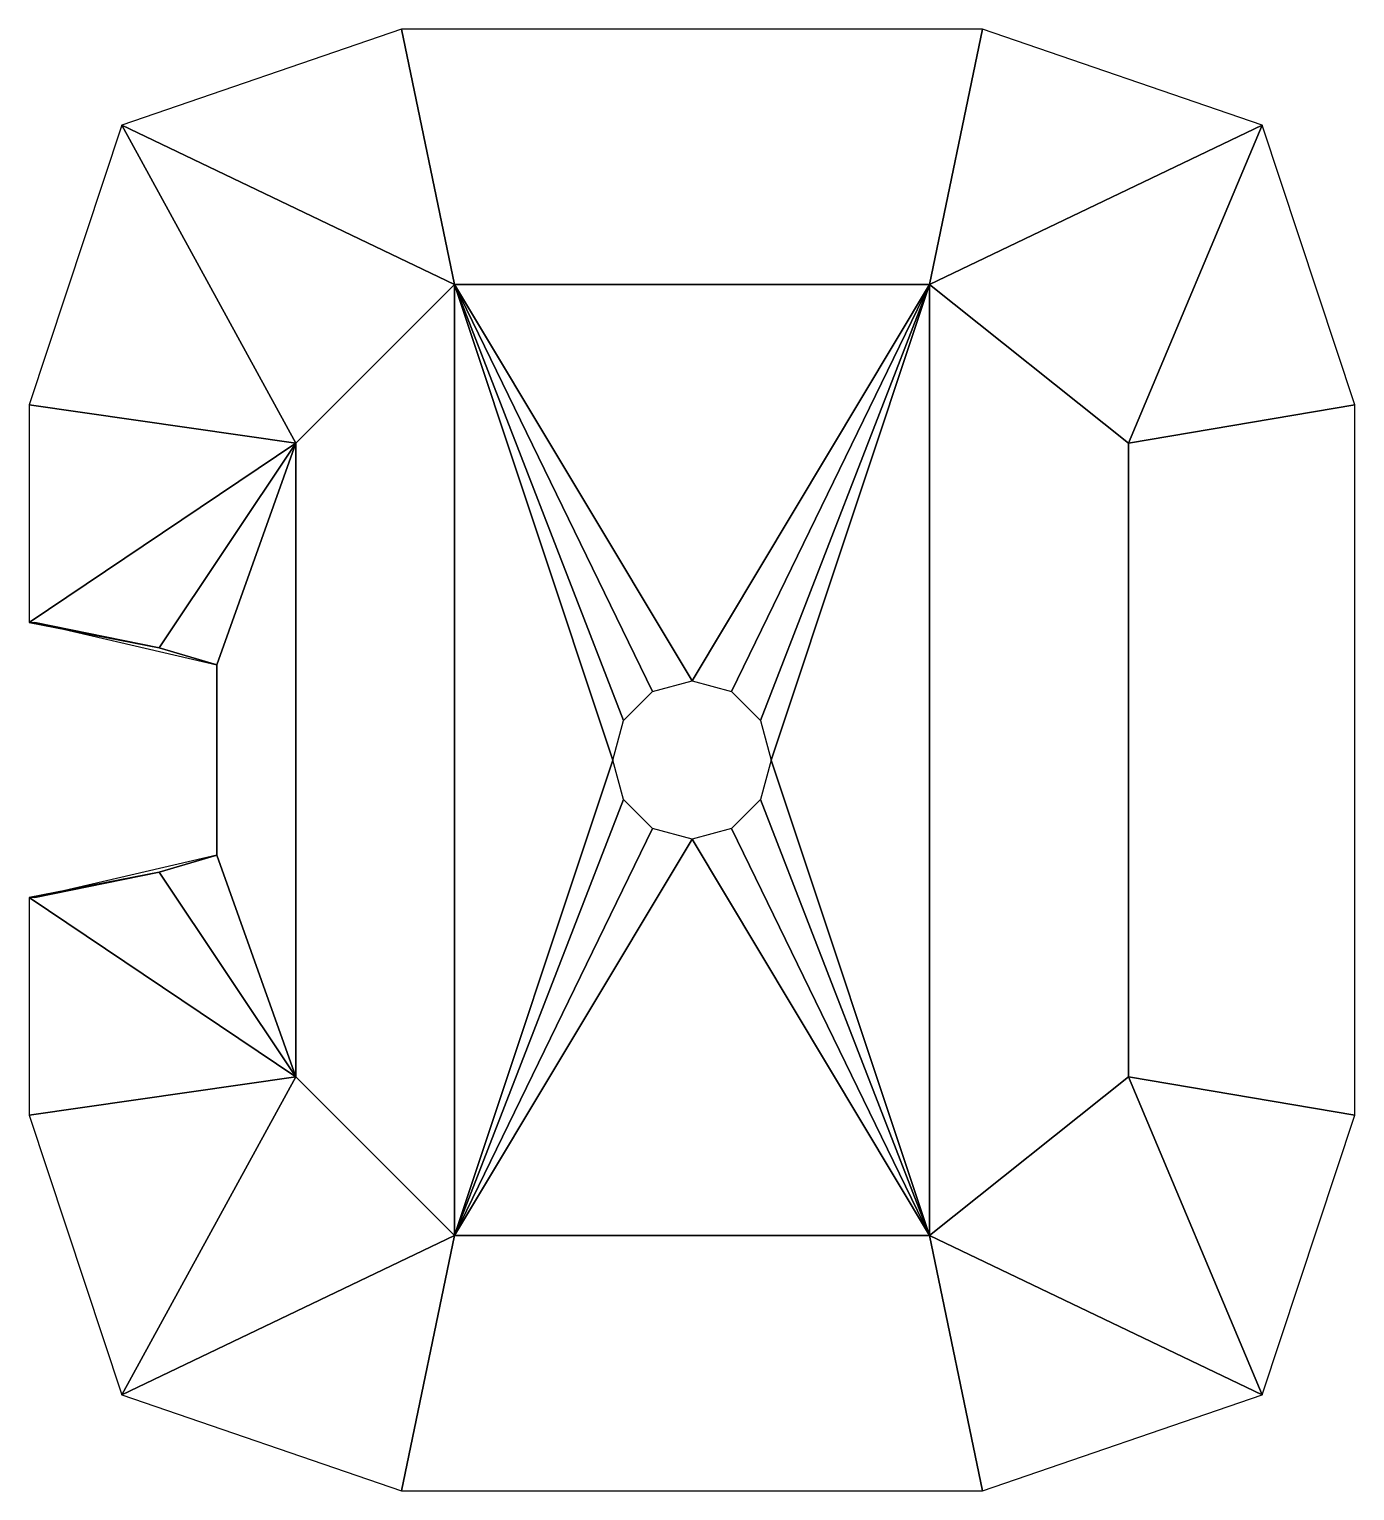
# Model space of a CAD drawing. Extents: x -8.4 to 8.4, y -9.2 to 9.2.
import ezdxf

# ---------------------------------------------------------------- set-up
doc = ezdxf.new("R2010")
doc.units = 0
doc.layers.add('GROUND', color=3, linetype='CONTINUOUS')

msp = doc.modelspace()

# ---------------------------------------------------------------- linework, layer by layer
at = {"layer": 'GROUND'}
for points in [[(-3.667, 9.224), (-7.197, 8.014), (-7.197, 8.014), (-3, 6, 3)], [(-3.667, 9.224), (-3, 6, 3), (3, 6, 3), (3.667, 9.224)], [(7.197, 8.014), (3.667, 9.224), (3.667, 9.224), (3, 6, 3)], [(-8.367, 4.484), (-5, 4, 3), (-5, 4, 3), (-7.197, 8.014)], [(-7.197, 8.014), (-5, 4, 3), (-5, 4, 3), (-3, 6, 3)], [(5.51, 4, 3), (7.197, 8.014), (7.197, 8.014), (3, 6, 3)], [(8.367, 4.484), (7.197, 8.014), (7.197, 8.014), (5.51, 4, 3)], [(-5, -4, 3), (-3, -6, 3), (-3, 6, 3), (-5, 4, 3)], [(-3, -6, 3), (-1, 0, 3), (-1, 0, 3), (-3, 6, 3)], [(-1, 0, 3), (-0.866, 0.5, 3), (-0.866, 0.5, 3), (-3, 6, 3)], [(-0.866, 0.5, 3), (-0.5, 0.866, 3), (-0.5, 0.866, 3), (-3, 6, 3)], [(-0.5, 0.866, 3), (0, 1, 3), (0, 1, 3), (-3, 6, 3)], [(0, 1, 3), (3, 6, 3), (3, 6, 3), (-3, 6, 3)], [(0.5, 0.866, 3), (3, 6, 3), (3, 6, 3), (0, 1, 3)], [(0.866, 0.5, 3), (3, 6, 3), (3, 6, 3), (0.5, 0.866, 3)], [(1, 0, 3), (3, 6, 3), (3, 6, 3), (0.866, 0.5, 3)], [(3, -6, 3), (3, 6, 3), (3, 6, 3), (1, 0, 3)], [(3, -6, 3), (5.51, -4, 3), (5.51, 4, 3), (3, 6, 3)], [(-8.367, 1.734), (-5, 4, 3), (-5, 4, 3), (-8.367, 4.484)], [(8.367, 4.484), (5.51, 4, 3), (5.51, -4, 3), (8.367, -4.484)], [(-8.367, 1.734), (-6.725, 1.417, 1.7), (-6.725, 1.417, 1.7), (-5, 4, 3)], [(-6.725, 1.417, 1.7), (-6, 1.2, 2.1), (-6, 1.2, 2.1), (-5, 4, 3)], [(-6, -1.2, 2.1), (-5, -4, 3), (-5, 4, 3), (-6, 1.2, 2.1)], [(-8.297, 1.734), (-6.725, 1.417, 1.7), (-6.725, 1.417, 1.7), (-8.367, 1.734)], [(-6.725, 1.417, 1.7), (-8.297, 1.734), (-8.297, 1.734), (-6, 1.2, 1.8)], [(-6.725, 1.417, 1.7), (-6, 1.2, 1.8), (-6, 1.2, 1.8), (-6, 1.2, 2.1)], [(-6, -1.2, 1.8), (-6, -1.2, 2.1), (-6, 1.2, 2.1), (-6, 1.2, 1.8)], [(-0.866, -0.5, 3), (-1, 0, 3), (-1, 0, 3), (-3, -6, 3)], [(3, -6, 3), (1, 0, 3), (1, 0, 3), (0.866, -0.5, 3)], [(-0.5, -0.866, 3), (-0.866, -0.5, 3), (-0.866, -0.5, 3), (-3, -6, 3)], [(3, -6, 3), (0.866, -0.5, 3), (0.866, -0.5, 3), (0.5, -0.866, 3)], [(0, -1, 3), (-0.5, -0.866, 3), (-0.5, -0.866, 3), (-3, -6, 3)], [(3, -6, 3), (0.5, -0.866, 3), (0.5, -0.866, 3), (0, -1, 3)], [(3, -6, 3), (0, -1, 3), (0, -1, 3), (-3, -6, 3)], [(-6, -1.2, 1.8), (-8.297, -1.734), (-8.297, -1.734), (-6.725, -1.417, 1.7)], [(-5, -4, 3), (-6, -1.2, 2.1), (-6, -1.2, 2.1), (-6.725, -1.417, 1.7)], [(-6, -1.2, 2.1), (-6, -1.2, 1.8), (-6, -1.2, 1.8), (-6.725, -1.417, 1.7)], [(-8.367, -1.734), (-6.725, -1.417, 1.7), (-6.725, -1.417, 1.7), (-8.297, -1.734)], [(-5, -4, 3), (-6.725, -1.417, 1.7), (-6.725, -1.417, 1.7), (-8.367, -1.734)], [(-8.367, -4.484), (-5, -4, 3), (-5, -4, 3), (-8.367, -1.734)], [(-7.197, -8.014), (-5, -4, 3), (-5, -4, 3), (-8.367, -4.484)], [(-3, -6, 3), (-5, -4, 3), (-5, -4, 3), (-7.197, -8.014)], [(3, -6, 3), (7.197, -8.014), (7.197, -8.014), (5.51, -4, 3)], [(7.197, -8.014), (8.367, -4.484), (8.367, -4.484), (5.51, -4, 3)], [(-3, -6, 3), (-7.197, -8.014), (-7.197, -8.014), (-3.667, -9.224)], [(3.667, -9.224), (3, -6, 3), (-3, -6, 3), (-3.667, -9.224)], [(3, -6, 3), (3.667, -9.224), (3.667, -9.224), (7.197, -8.014)]]:
    msp.add_3dface(points, dxfattribs=at)

doc.saveas('drawing.dxf')
